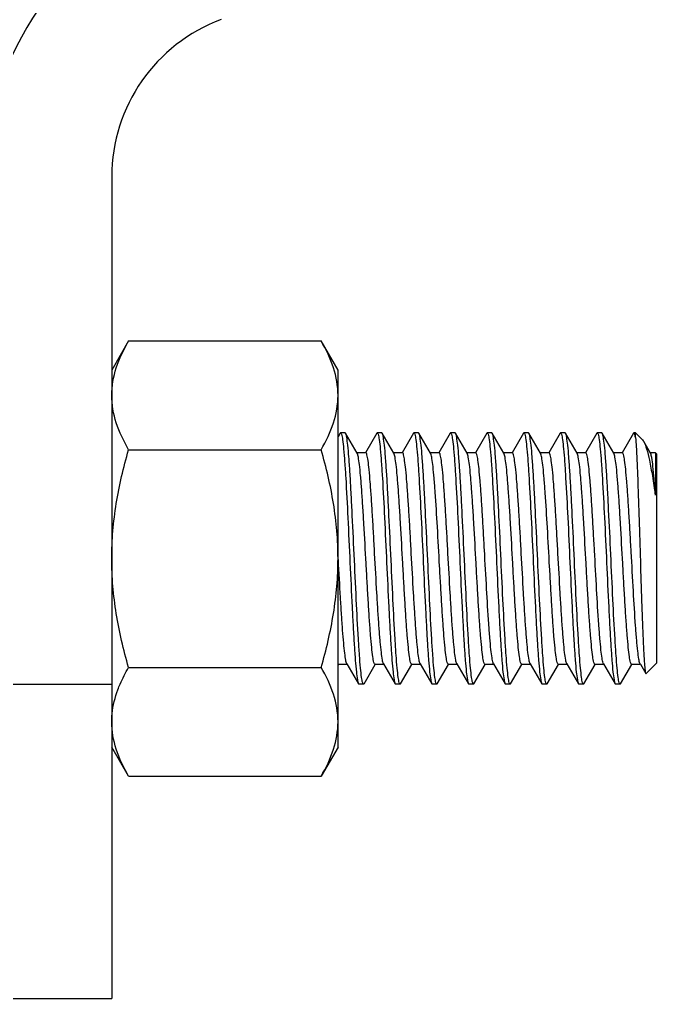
# Model space of a CAD drawing. Extents: x -409572 to -157272, y 600795 to 878326.
# Drawn here: x -401070.6 to -400849.9, y 810430.3 to 810769.6 of the extents above; entities that cross this region are included whole.
import ezdxf

# ---------------------------------------------------------------- set-up
doc = ezdxf.new("R2010")
doc.units = 0
doc.header["$LTSCALE"] = 1000
doc.header["$MEASUREMENT"] = 0
doc.layers.get('0').update_dxf_attribs({"linetype": 'CONTINUOUS'})

msp = doc.modelspace()

# ---------------------------------------------------------------- linework, layer by layer
at = {"linetype": 'CONTINUOUS'}
for p, q in [((-401038.64, 810715.09), (-401038.64, 810430.28)), ((-401032.8, 810658.17), (-401038.64, 810648.06)), ((-401032.8, 810658.17), (-400966.07, 810658.17)), ((-400960.23, 810648.06), (-400966.07, 810658.17)), ((-400960.23, 810517.41), (-400960.23, 810648.06)), ((-400959.49, 810626.16), (-400960.23, 810624.88)), ((-400959.49, 810626.16), (-400959.33, 810626.3)), ((-400957.74, 810626.3), (-400959.33, 810626.3)), ((-400957.74, 810626.3), (-400959.33, 810626.3)), ((-400959.33, 810626.3), (-400959.3, 810626.3)), ((-400957.58, 810626.16), (-400957.74, 810626.3)), ((-400953.56, 810619.24), (-400957.58, 810626.16)), ((-400946.78, 810626.16), (-400950.68, 810619.44)), ((-400946.78, 810626.16), (-400946.62, 810626.3)), ((-400945.03, 810626.3), (-400946.62, 810626.3)), ((-400945.03, 810626.3), (-400946.62, 810626.3)), ((-400946.62, 810626.3), (-400946.6, 810626.3)), ((-400944.87, 810626.16), (-400945.03, 810626.3)), ((-400940.86, 810619.24), (-400944.87, 810626.16)), ((-400934.08, 810626.16), (-400937.97, 810619.44)), ((-400934.08, 810626.16), (-400933.92, 810626.3)), ((-400932.33, 810626.3), (-400933.92, 810626.3)), ((-400932.33, 810626.3), (-400933.92, 810626.3)), ((-400933.92, 810626.3), (-400933.89, 810626.3)), ((-400932.17, 810626.16), (-400932.33, 810626.3)), ((-400928.15, 810619.24), (-400932.17, 810626.16)), ((-400921.37, 810626.16), (-400925.27, 810619.44)), ((-400921.37, 810626.16), (-400921.21, 810626.3)), ((-400919.62, 810626.3), (-400921.21, 810626.3)), ((-400919.62, 810626.3), (-400921.21, 810626.3)), ((-400921.21, 810626.3), (-400921.19, 810626.3)), ((-400919.46, 810626.16), (-400919.62, 810626.3)), ((-400915.45, 810619.24), (-400919.46, 810626.16)), ((-400908.67, 810626.16), (-400912.56, 810619.44)), ((-400908.67, 810626.16), (-400908.51, 810626.3)), ((-400906.92, 810626.3), (-400908.51, 810626.3)), ((-400906.92, 810626.3), (-400908.51, 810626.3)), ((-400908.51, 810626.3), (-400908.48, 810626.3)), ((-400906.76, 810626.16), (-400906.92, 810626.3)), ((-400902.74, 810619.24), (-400906.76, 810626.16)), ((-400895.96, 810626.16), (-400899.86, 810619.44)), ((-400895.96, 810626.16), (-400895.8, 810626.3)), ((-400894.21, 810626.3), (-400895.8, 810626.3)), ((-400894.21, 810626.3), (-400895.8, 810626.3)), ((-400895.8, 810626.3), (-400895.78, 810626.3)), ((-400894.05, 810626.16), (-400894.21, 810626.3)), ((-400890.04, 810619.24), (-400894.05, 810626.16)), ((-400883.26, 810626.16), (-400887.15, 810619.44)), ((-400883.26, 810626.16), (-400883.1, 810626.3)), ((-400881.51, 810626.3), (-400883.1, 810626.3)), ((-400881.51, 810626.3), (-400883.1, 810626.3)), ((-400883.1, 810626.3), (-400883.07, 810626.3)), ((-400881.35, 810626.16), (-400881.51, 810626.3)), ((-400877.33, 810619.24), (-400881.35, 810626.16)), ((-400870.55, 810626.16), (-400874.45, 810619.44)), ((-400870.55, 810626.16), (-400870.39, 810626.3)), ((-400868.8, 810626.3), (-400870.39, 810626.3)), ((-400868.8, 810626.3), (-400870.39, 810626.3)), ((-400870.39, 810626.3), (-400870.37, 810626.3)), ((-400868.64, 810626.16), (-400868.8, 810626.3)), ((-400864.63, 810619.24), (-400868.64, 810626.16)), ((-400857.85, 810626.16), (-400861.74, 810619.44)), ((-400857.69, 810626.3), (-400857.85, 810626.16)), ((-400857.14, 810626.3), (-400857.69, 810626.3)), ((-400854.68, 810623.84), (-400857.14, 810626.3)), ((-400857.14, 810624.71), (-400857.14, 810626.3)), ((-400851.92, 810619.24), (-400854.27, 810623.28)), ((-401032.8, 810620.45), (-400966.07, 810620.45)), ((-400950.6, 810619.4), (-400953.66, 810619.4)), ((-400937.9, 810619.4), (-400940.96, 810619.4)), ((-400925.19, 810619.4), (-400928.25, 810619.4)), ((-400928.06, 810619.03), (-400928.15, 810619.24)), ((-400912.49, 810619.4), (-400915.55, 810619.4)), ((-400899.78, 810619.4), (-400902.84, 810619.4)), ((-400887.08, 810619.4), (-400890.14, 810619.4)), ((-400889.92, 810618.97), (-400890.04, 810619.24)), ((-400874.37, 810619.4), (-400877.43, 810619.4)), ((-400861.67, 810619.4), (-400864.73, 810619.4)), ((-400850.24, 810619.4), (-400852.02, 810619.4)), ((-400849.88, 810619.04), (-400850.24, 810619.4)), ((-400850.24, 810619.4), (-400850.24, 810604.74)), ((-400849.88, 810619.04), (-400849.88, 810546.44)), ((-400960.13, 810582.74), (-400960.23, 810584.51)), ((-400960.11, 810582.28), (-400960.13, 810582.74)), ((-401032.8, 810545.02), (-400966.07, 810545.02)), ((-400960.23, 810545.7), (-400960.04, 810546.03)), ((-400960.11, 810546.08), (-400957.05, 810546.08)), ((-400957.15, 810546.24), (-400953.14, 810539.32)), ((-400951.22, 810539.32), (-400947.33, 810546.03)), ((-400947.4, 810546.08), (-400944.35, 810546.08)), ((-400944.44, 810546.24), (-400940.43, 810539.32)), ((-400938.52, 810539.32), (-400934.63, 810546.03)), ((-400934.7, 810546.08), (-400931.64, 810546.08)), ((-400931.74, 810546.24), (-400927.73, 810539.32)), ((-400925.81, 810539.32), (-400921.92, 810546.03)), ((-400921.99, 810546.08), (-400918.94, 810546.08)), ((-400919.03, 810546.24), (-400915.02, 810539.32)), ((-400913.11, 810539.32), (-400909.22, 810546.03)), ((-400909.29, 810546.08), (-400906.23, 810546.08)), ((-400906.33, 810546.24), (-400902.32, 810539.32)), ((-400900.4, 810539.32), (-400896.51, 810546.03)), ((-400896.58, 810546.08), (-400893.53, 810546.08)), ((-400893.62, 810546.24), (-400889.61, 810539.32)), ((-400887.7, 810539.32), (-400883.81, 810546.03)), ((-400883.88, 810546.08), (-400880.82, 810546.08)), ((-400880.92, 810546.24), (-400876.91, 810539.32)), ((-400874.99, 810539.32), (-400871.1, 810546.03)), ((-400871.17, 810546.08), (-400868.12, 810546.08)), ((-400868.21, 810546.24), (-400868.33, 810546.5)), ((-400868.21, 810546.24), (-400864.2, 810539.32)), ((-400862.29, 810539.32), (-400858.4, 810546.03)), ((-400858.47, 810546.08), (-400855.41, 810546.08)), ((-400855.51, 810546.24), (-400855.57, 810546.37)), ((-400855.51, 810546.24), (-400855.41, 810546.08)), ((-400855.41, 810546.08), (-400853.57, 810542.9)), ((-400849.88, 810546.44), (-400853.46, 810542.86)), ((-400853.57, 810542.9), (-400853.46, 810542.86)), ((-401082.2, 810539.18), (-401038.64, 810539.18)), ((-400953.14, 810539.32), (-400952.97, 810539.18)), ((-400951.39, 810539.18), (-400952.97, 810539.18)), ((-400951.39, 810539.18), (-400952.97, 810539.18)), ((-400951.39, 810539.18), (-400951.41, 810539.18)), ((-400951.22, 810539.32), (-400951.39, 810539.18)), ((-400940.43, 810539.32), (-400940.27, 810539.18)), ((-400938.68, 810539.18), (-400940.27, 810539.18)), ((-400938.68, 810539.18), (-400940.27, 810539.18)), ((-400938.68, 810539.18), (-400938.71, 810539.18)), ((-400938.52, 810539.32), (-400938.68, 810539.18)), ((-400927.73, 810539.32), (-400927.56, 810539.18)), ((-400925.98, 810539.18), (-400927.56, 810539.18)), ((-400925.98, 810539.18), (-400927.56, 810539.18)), ((-400925.98, 810539.18), (-400926, 810539.18)), ((-400925.81, 810539.32), (-400925.98, 810539.18)), ((-400915.02, 810539.32), (-400914.86, 810539.18)), ((-400913.27, 810539.18), (-400914.86, 810539.18)), ((-400913.27, 810539.18), (-400914.86, 810539.18)), ((-400913.27, 810539.18), (-400913.3, 810539.18)), ((-400913.11, 810539.32), (-400913.27, 810539.18)), ((-400902.32, 810539.32), (-400902.15, 810539.18)), ((-400900.57, 810539.18), (-400902.15, 810539.18)), ((-400900.57, 810539.18), (-400902.15, 810539.18)), ((-400900.57, 810539.18), (-400900.59, 810539.18)), ((-400900.4, 810539.32), (-400900.57, 810539.18)), ((-400889.61, 810539.32), (-400889.45, 810539.18)), ((-400887.86, 810539.18), (-400889.45, 810539.18)), ((-400887.86, 810539.18), (-400889.45, 810539.18)), ((-400887.86, 810539.18), (-400887.89, 810539.18)), ((-400887.7, 810539.32), (-400887.86, 810539.18)), ((-400876.91, 810539.32), (-400876.74, 810539.18)), ((-400875.16, 810539.18), (-400876.74, 810539.18)), ((-400875.16, 810539.18), (-400876.74, 810539.18)), ((-400875.16, 810539.18), (-400875.18, 810539.18)), ((-400874.99, 810539.32), (-400875.16, 810539.18)), ((-400864.2, 810539.32), (-400864.04, 810539.18)), ((-400862.45, 810539.18), (-400864.04, 810539.18)), ((-400862.45, 810539.18), (-400864.04, 810539.18)), ((-400862.45, 810539.18), (-400862.48, 810539.18)), ((-400862.29, 810539.32), (-400862.45, 810539.18)), ((-401032.8, 810507.31), (-401038.64, 810517.41)), ((-400960.23, 810517.41), (-400966.07, 810507.31)), ((-401032.8, 810507.31), (-400966.07, 810507.31)), ((-401082.2, 810430.28), (-401038.64, 810430.28))]:
    msp.add_line(p, q, dxfattribs=at)
for radius in [101.64, 58.08]:
    msp.add_arc((-400980.56, 810715.09), radius, 110.3175, 180, dxfattribs=at)
for points, knots in [([(-401038.64, 810639.31), (-401038.64, 810642.53), (-401037.43, 810649.19), (-401034.51, 810655.21), (-401032.8, 810658.17)], [0, 0, 0, 0, 0.485069, 1, 1, 1, 1]), ([(-400960.23, 810639.31), (-400960.23, 810642.53), (-400961.44, 810649.19), (-400964.36, 810655.21), (-400966.07, 810658.17)], [0, 0, 0, 0, 0.485069, 1, 1, 1, 1]), ([(-401032.8, 810620.45), (-401034.51, 810623.41), (-401037.43, 810629.43), (-401038.64, 810636.09), (-401038.64, 810639.31)], [0, 0, 0, 0, 0.514931, 1, 1, 1, 1]), ([(-400966.07, 810620.45), (-400964.36, 810623.41), (-400961.44, 810629.43), (-400960.23, 810636.09), (-400960.23, 810639.31)], [0, 0, 0, 0, 0.514931, 1, 1, 1, 1]), ([(-400959.3, 810626.3), (-400959.28, 810626.29), (-400959.13, 810626.17), (-400959.08, 810625.98), (-400959.03, 810625.83)], [0, 0, 0, 0, 0.14607, 1, 1, 1, 1]), ([(-400959.03, 810625.83), (-400958.84, 810625.23), (-400958.59, 810623.52), (-400958.23, 810620.33), (-400957.89, 810615.89), (-400957.37, 810607.95), (-400956.78, 810596.29), (-400956.09, 810581.37), (-400955.5, 810568.69), (-400955, 810559.15), (-400954.64, 810553), (-400954.28, 810547.85), (-400953.96, 810543.83), (-400953.57, 810541.14), (-400953.37, 810539.72), (-400953.14, 810539.32)], [0, 0, 0, 0, 0.021893, 0.059338, 0.11121, 0.175832, 0.33449, 0.514559, 0.692469, 0.77323, 0.844901, 0.90513, 0.951948, 0.983856, 1, 1, 1, 1]), ([(-400951.68, 810539.64), (-400951.87, 810540.24), (-400952.12, 810541.95), (-400952.48, 810545.14), (-400952.82, 810549.58), (-400953.34, 810557.52), (-400953.93, 810569.18), (-400954.63, 810584.11), (-400955.22, 810596.79), (-400955.71, 810606.33), (-400956.07, 810612.47), (-400956.43, 810617.62), (-400956.76, 810621.65), (-400957.14, 810624.33), (-400957.34, 810625.75), (-400957.58, 810626.16)], [0, 0, 0, 0, 0.02187, 0.059297, 0.111154, 0.175764, 0.334422, 0.514507, 0.692435, 0.773208, 0.844889, 0.905123, 0.951944, 0.983855, 1, 1, 1, 1]), ([(-400946.6, 810626.3), (-400946.57, 810626.29), (-400946.42, 810626.17), (-400946.37, 810625.98), (-400946.33, 810625.84)], [0, 0, 0, 0, 0.146483, 1, 1, 1, 1]), ([(-400946.33, 810625.84), (-400946.14, 810625.24), (-400945.89, 810623.53), (-400945.53, 810620.34), (-400945.19, 810615.9), (-400944.67, 810607.96), (-400944.07, 810596.31), (-400943.38, 810581.38), (-400942.79, 810568.7), (-400942.29, 810559.15), (-400941.94, 810553.01), (-400941.57, 810547.86), (-400941.25, 810543.83), (-400940.87, 810541.14), (-400940.67, 810539.72), (-400940.43, 810539.32)], [0, 0, 0, 0, 0.021833, 0.05923, 0.111064, 0.175659, 0.33431, 0.514413, 0.692368, 0.773157, 0.844855, 0.905103, 0.951934, 0.983852, 1, 1, 1, 1]), ([(-400938.98, 810539.64), (-400939.17, 810540.25), (-400939.42, 810541.96), (-400939.78, 810545.15), (-400940.12, 810549.59), (-400940.63, 810557.53), (-400941.23, 810569.18), (-400941.92, 810584.11), (-400942.51, 810596.79), (-400943.01, 810606.33), (-400943.36, 810612.47), (-400943.73, 810617.63), (-400944.05, 810621.65), (-400944.44, 810624.33), (-400944.64, 810625.75), (-400944.87, 810626.16)], [0, 0, 0, 0, 0.02189, 0.059333, 0.111204, 0.175825, 0.334482, 0.514553, 0.692464, 0.773225, 0.844897, 0.905128, 0.951947, 0.983856, 1, 1, 1, 1]), ([(-400933.89, 810626.3), (-400933.87, 810626.29), (-400933.72, 810626.18), (-400933.67, 810625.99), (-400933.63, 810625.85)], [0, 0, 0, 0, 0.14739, 1, 1, 1, 1]), ([(-400933.63, 810625.85), (-400933.43, 810625.25), (-400933.18, 810623.55), (-400932.83, 810620.37), (-400932.48, 810615.94), (-400931.97, 810608.01), (-400931.37, 810596.35), (-400930.68, 810581.42), (-400930.09, 810568.73), (-400929.59, 810559.17), (-400929.24, 810553.02), (-400928.87, 810547.86), (-400928.55, 810543.83), (-400928.16, 810541.15), (-400927.96, 810539.72), (-400927.73, 810539.32)], [0, 0, 0, 0, 0.021699, 0.058987, 0.110742, 0.175283, 0.333897, 0.514056, 0.692114, 0.772961, 0.844719, 0.905022, 0.951896, 0.98384, 1, 1, 1, 1]), ([(-400926.27, 810539.64), (-400926.46, 810540.24), (-400926.71, 810541.95), (-400927.07, 810545.13), (-400927.41, 810549.58), (-400927.93, 810557.51), (-400928.52, 810569.17), (-400929.22, 810584.1), (-400929.8, 810596.78), (-400930.3, 810606.32), (-400930.66, 810612.47), (-400931.02, 810617.62), (-400931.35, 810621.65), (-400931.73, 810624.33), (-400931.93, 810625.75), (-400932.17, 810626.16)], [0, 0, 0, 0, 0.021836, 0.059237, 0.111077, 0.175677, 0.334321, 0.514424, 0.692372, 0.773156, 0.844853, 0.905103, 0.951936, 0.983852, 1, 1, 1, 1]), ([(-400921.19, 810626.3), (-400921.16, 810626.29), (-400921.01, 810626.17), (-400920.96, 810625.98), (-400920.92, 810625.83)], [0, 0, 0, 0, 0.146196, 1, 1, 1, 1]), ([(-400920.92, 810625.83), (-400920.72, 810625.23), (-400920.47, 810623.52), (-400920.12, 810620.33), (-400919.77, 810615.89), (-400919.26, 810607.95), (-400918.66, 810596.3), (-400917.97, 810581.37), (-400917.38, 810568.69), (-400916.88, 810559.15), (-400916.53, 810553), (-400916.16, 810547.85), (-400915.84, 810543.83), (-400915.46, 810541.14), (-400915.26, 810539.72), (-400915.02, 810539.32)], [0, 0, 0, 0, 0.021874, 0.059306, 0.111169, 0.175785, 0.334437, 0.514518, 0.69244, 0.773206, 0.844885, 0.905122, 0.951944, 0.983855, 1, 1, 1, 1]), ([(-400913.56, 810539.63), (-400913.76, 810540.23), (-400914.01, 810541.93), (-400914.36, 810545.11), (-400914.71, 810549.54), (-400915.22, 810557.48), (-400915.82, 810569.14), (-400916.51, 810584.07), (-400917.1, 810596.76), (-400917.6, 810606.31), (-400917.95, 810612.46), (-400918.32, 810617.62), (-400918.64, 810621.64), (-400919.03, 810624.33), (-400919.23, 810625.75), (-400919.46, 810626.16)], [0, 0, 0, 0, 0.021728, 0.059039, 0.110811, 0.175364, 0.333989, 0.514137, 0.692171, 0.773007, 0.844751, 0.905041, 0.951904, 0.983842, 1, 1, 1, 1]), ([(-400908.48, 810626.3), (-400908.46, 810626.29), (-400908.31, 810626.17), (-400908.26, 810625.98), (-400908.21, 810625.83)], [0, 0, 0, 0, 0.146015, 1, 1, 1, 1]), ([(-400908.21, 810625.83), (-400908.02, 810625.23), (-400907.77, 810623.52), (-400907.41, 810620.33), (-400907.07, 810615.88), (-400906.55, 810607.94), (-400905.96, 810596.29), (-400905.27, 810581.36), (-400904.68, 810568.69), (-400904.18, 810559.14), (-400903.82, 810553), (-400903.46, 810547.85), (-400903.14, 810543.83), (-400902.75, 810541.14), (-400902.55, 810539.72), (-400902.32, 810539.32)], [0, 0, 0, 0, 0.021902, 0.059353, 0.11123, 0.175855, 0.334516, 0.514581, 0.692484, 0.773243, 0.844911, 0.905136, 0.951951, 0.983857, 1, 1, 1, 1]), ([(-400900.86, 810539.64), (-400901.05, 810540.25), (-400901.3, 810541.96), (-400901.66, 810545.15), (-400902, 810549.59), (-400902.52, 810557.53), (-400903.11, 810569.18), (-400903.81, 810584.11), (-400904.4, 810596.79), (-400904.89, 810606.33), (-400905.25, 810612.47), (-400905.61, 810617.63), (-400905.94, 810621.65), (-400906.32, 810624.33), (-400906.52, 810625.75), (-400906.76, 810626.16)], [0, 0, 0, 0, 0.021885, 0.059324, 0.11119, 0.175807, 0.334466, 0.514541, 0.692458, 0.773225, 0.8449, 0.90513, 0.951948, 0.983856, 1, 1, 1, 1]), ([(-400895.78, 810626.3), (-400895.75, 810626.29), (-400895.6, 810626.18), (-400895.56, 810625.99), (-400895.51, 810625.84)], [0, 0, 0, 0, 0.146759, 1, 1, 1, 1]), ([(-400895.51, 810625.84), (-400895.32, 810625.24), (-400895.07, 810623.54), (-400894.71, 810620.35), (-400894.37, 810615.92), (-400893.85, 810607.98), (-400893.26, 810596.32), (-400892.56, 810581.39), (-400891.97, 810568.71), (-400891.48, 810559.16), (-400891.12, 810553.01), (-400890.75, 810547.86), (-400890.43, 810543.83), (-400890.05, 810541.14), (-400889.85, 810539.72), (-400889.61, 810539.32)], [0, 0, 0, 0, 0.021792, 0.059156, 0.110966, 0.175545, 0.334187, 0.514308, 0.692293, 0.7731, 0.844815, 0.905079, 0.951923, 0.983848, 1, 1, 1, 1]), ([(-400888.16, 810539.64), (-400888.35, 810540.25), (-400888.6, 810541.95), (-400888.96, 810545.14), (-400889.3, 810549.59), (-400889.81, 810557.53), (-400890.41, 810569.18), (-400891.1, 810584.11), (-400891.69, 810596.79), (-400892.19, 810606.33), (-400892.54, 810612.47), (-400892.91, 810617.62), (-400893.23, 810621.65), (-400893.62, 810624.33), (-400893.82, 810625.75), (-400894.05, 810626.16)], [0, 0, 0, 0, 0.021878, 0.059312, 0.111177, 0.175794, 0.334448, 0.514526, 0.692445, 0.773211, 0.844888, 0.905123, 0.951945, 0.983855, 1, 1, 1, 1]), ([(-400883.07, 810626.3), (-400883.05, 810626.29), (-400882.9, 810626.18), (-400882.85, 810625.99), (-400882.8, 810625.84)], [0, 0, 0, 0, 0.146768, 1, 1, 1, 1]), ([(-400882.8, 810625.84), (-400882.61, 810625.24), (-400882.36, 810623.54), (-400882, 810620.35), (-400881.66, 810615.92), (-400881.15, 810607.98), (-400880.55, 810596.32), (-400879.86, 810581.39), (-400879.27, 810568.71), (-400878.77, 810559.16), (-400878.41, 810553.01), (-400878.05, 810547.86), (-400877.73, 810543.83), (-400877.34, 810541.14), (-400877.14, 810539.72), (-400876.91, 810539.32)], [0, 0, 0, 0, 0.021791, 0.059155, 0.110967, 0.175548, 0.334182, 0.514304, 0.692288, 0.773093, 0.844809, 0.905077, 0.951923, 0.983848, 1, 1, 1, 1]), ([(-400875.45, 810539.63), (-400875.64, 810540.23), (-400875.89, 810541.94), (-400876.25, 810545.12), (-400876.59, 810549.56), (-400877.11, 810557.49), (-400877.7, 810569.15), (-400878.39, 810584.08), (-400878.98, 810596.77), (-400879.48, 810606.31), (-400879.84, 810612.46), (-400880.2, 810617.62), (-400880.53, 810621.65), (-400880.91, 810624.33), (-400881.11, 810625.75), (-400881.35, 810626.16)], [0, 0, 0, 0, 0.021768, 0.059112, 0.11091, 0.17548, 0.33411, 0.514241, 0.692243, 0.773059, 0.844786, 0.905063, 0.951916, 0.983846, 1, 1, 1, 1]), ([(-400870.37, 810626.3), (-400870.34, 810626.29), (-400870.19, 810626.17), (-400870.14, 810625.98), (-400870.1, 810625.83)], [0, 0, 0, 0, 0.146155, 1, 1, 1, 1]), ([(-400870.1, 810625.83), (-400869.9, 810625.23), (-400869.65, 810623.52), (-400869.3, 810620.33), (-400868.95, 810615.89), (-400868.44, 810607.95), (-400867.84, 810596.3), (-400867.15, 810581.37), (-400866.56, 810568.69), (-400866.06, 810559.15), (-400865.71, 810553), (-400865.34, 810547.85), (-400865.02, 810543.83), (-400864.64, 810541.14), (-400864.44, 810539.72), (-400864.2, 810539.32)], [0, 0, 0, 0, 0.02188, 0.059316, 0.111182, 0.1758, 0.334454, 0.51453, 0.692448, 0.773213, 0.844889, 0.905123, 0.951945, 0.983855, 1, 1, 1, 1]), ([(-400862.74, 810539.63), (-400862.94, 810540.23), (-400863.19, 810541.94), (-400863.54, 810545.12), (-400863.89, 810549.56), (-400864.4, 810557.49), (-400865, 810569.15), (-400865.69, 810584.08), (-400866.28, 810596.77), (-400866.78, 810606.31), (-400867.13, 810612.46), (-400867.5, 810617.62), (-400867.82, 810621.65), (-400868.21, 810624.33), (-400868.41, 810625.75), (-400868.64, 810626.16)], [0, 0, 0, 0, 0.021766, 0.059108, 0.110903, 0.175472, 0.334108, 0.51424, 0.692244, 0.773062, 0.844789, 0.905064, 0.951915, 0.983846, 1, 1, 1, 1]), ([(-400857.53, 810626.17), (-400857.55, 810626.21), (-400857.59, 810626.26), (-400857.66, 810626.3), (-400857.69, 810626.3)], [0, 0, 0, 0, 0.595459, 1, 1, 1, 1]), ([(-400857.14, 810624.71), (-400857.17, 810624.88), (-400857.27, 810625.37), (-400857.36, 810625.89), (-400857.53, 810626.17)], [0, 0, 0, 0, 0.346578, 1, 1, 1, 1]), ([(-400857.14, 810624.71), (-400856.92, 810622.54), (-400856.63, 810616.88), (-400856.22, 810606.83), (-400855.82, 810594.15), (-400855.4, 810580.3), (-400855.04, 810568.75), (-400854.73, 810560.18), (-400854.52, 810554.71), (-400854.28, 810550.18), (-400854.1, 810546.67), (-400853.82, 810544.4), (-400853.75, 810543.21), (-400853.57, 810542.9)], [0, 0, 0, 0, 0.079873, 0.207357, 0.368394, 0.544526, 0.714953, 0.791458, 0.858883, 0.915067, 0.958179, 0.986787, 1, 1, 1, 1]), ([(-400854.27, 810623.28), (-400853.83, 810622.51), (-400853.11, 810620.34), (-400852.17, 810616.36), (-400851.2, 810610.98), (-400850.57, 810606.95), (-400850.24, 810604.74)], [0, 0, 0, 0, 0.139011, 0.356589, 0.647179, 1, 1, 1, 1]), ([(-401038.64, 810582.74), (-401038.64, 810589.11), (-401037.53, 810601.89), (-401034.57, 810614.33), (-401032.8, 810620.45)], [0, 0, 0, 0, 0.499896, 1, 1, 1, 1]), ([(-400960.23, 810582.74), (-400960.23, 810589.11), (-400961.34, 810601.89), (-400964.3, 810614.33), (-400966.07, 810620.45)], [0, 0, 0, 0, 0.499896, 1, 1, 1, 1]), ([(-400947.4, 810546.08), (-400947.49, 810546.08), (-400947.67, 810546.34), (-400947.92, 810547.18), (-400948.26, 810549.12), (-400948.61, 810552.25), (-400948.98, 810556.52), (-400949.35, 810561.73), (-400949.73, 810567.69), (-400950.11, 810574.2), (-400950.61, 810583.27), (-400951.1, 810592.27), (-400951.62, 810600.85), (-400951.99, 810606.46), (-400952.37, 810611.21), (-400952.72, 810614.95), (-400953.1, 810617.49), (-400953.33, 810618.84), (-400953.56, 810619.24)], [0, 0, 0, 0, 0.003456, 0.010692, 0.037889, 0.081613, 0.140406, 0.212192, 0.2944, 0.384075, 0.477989, 0.664972, 0.751304, 0.828651, 0.894236, 0.945722, 0.981321, 1, 1, 1, 1]), ([(-400944.44, 810546.24), (-400944.67, 810546.64), (-400944.9, 810547.99), (-400945.29, 810550.53), (-400945.64, 810554.27), (-400946.02, 810559.02), (-400946.39, 810564.63), (-400946.91, 810573.21), (-400947.4, 810582.2), (-400947.9, 810591.28), (-400948.28, 810597.79), (-400948.65, 810603.75), (-400949.03, 810608.95), (-400949.4, 810613.22), (-400949.74, 810616.36), (-400950.08, 810618.3), (-400950.33, 810619.14), (-400950.52, 810619.4), (-400950.6, 810619.4)], [0, 0, 0, 0, 0.01868, 0.054278, 0.105764, 0.171348, 0.248694, 0.335027, 0.52201, 0.615925, 0.705601, 0.787809, 0.859593, 0.918386, 0.962109, 0.989306, 0.996546, 1, 1, 1, 1]), ([(-400934.7, 810546.08), (-400934.78, 810546.08), (-400934.97, 810546.34), (-400935.22, 810547.18), (-400935.56, 810549.12), (-400935.9, 810552.25), (-400936.28, 810556.52), (-400936.65, 810561.73), (-400937.03, 810567.69), (-400937.4, 810574.2), (-400937.91, 810583.27), (-400938.4, 810592.27), (-400938.91, 810600.85), (-400939.29, 810606.46), (-400939.67, 810611.21), (-400940.01, 810614.95), (-400940.4, 810617.49), (-400940.63, 810618.84), (-400940.86, 810619.24)], [0, 0, 0, 0, 0.003456, 0.010693, 0.037891, 0.081614, 0.140408, 0.212192, 0.2944, 0.384075, 0.47799, 0.664974, 0.751306, 0.828653, 0.894237, 0.945723, 0.981321, 1, 1, 1, 1]), ([(-400931.74, 810546.24), (-400931.97, 810546.64), (-400932.2, 810547.99), (-400932.59, 810550.53), (-400932.93, 810554.27), (-400933.31, 810559.02), (-400933.68, 810564.63), (-400934.2, 810573.21), (-400934.69, 810582.2), (-400935.2, 810591.28), (-400935.57, 810597.79), (-400935.95, 810603.75), (-400936.32, 810608.95), (-400936.69, 810613.22), (-400937.04, 810616.36), (-400937.38, 810618.3), (-400937.63, 810619.14), (-400937.81, 810619.4), (-400937.9, 810619.4)], [0, 0, 0, 0, 0.018679, 0.054277, 0.105763, 0.171348, 0.248694, 0.335027, 0.52201, 0.615925, 0.7056, 0.787807, 0.859593, 0.918386, 0.96211, 0.989308, 0.996544, 1, 1, 1, 1]), ([(-400921.99, 810546.08), (-400922.08, 810546.08), (-400922.26, 810546.33), (-400922.51, 810547.14), (-400922.84, 810549.03), (-400923.18, 810552.07), (-400923.55, 810556.22), (-400923.91, 810561.28), (-400924.28, 810567.1), (-400924.66, 810573.46), (-400925.15, 810582.39), (-400925.74, 810593.19), (-400926.35, 810603.37), (-400926.88, 810610.33), (-400927.24, 810614.23), (-400927.6, 810617.02), (-400927.86, 810618.51), (-400928.06, 810619.03)], [0, 0, 0, 0, 0.003387, 0.010439, 0.0369, 0.079457, 0.136743, 0.2068, 0.287199, 0.375139, 0.467553, 0.652855, 0.817457, 0.884687, 0.938635, 0.97747, 1, 1, 1, 1]), ([(-400919.03, 810546.24), (-400919.26, 810546.64), (-400919.49, 810547.99), (-400919.88, 810550.53), (-400920.23, 810554.27), (-400920.61, 810559.02), (-400920.98, 810564.63), (-400921.5, 810573.21), (-400921.99, 810582.2), (-400922.49, 810591.28), (-400922.87, 810597.79), (-400923.24, 810603.75), (-400923.62, 810608.95), (-400923.99, 810613.22), (-400924.33, 810616.36), (-400924.67, 810618.3), (-400924.92, 810619.14), (-400925.11, 810619.4), (-400925.19, 810619.4)], [0, 0, 0, 0, 0.01868, 0.054279, 0.105765, 0.17135, 0.248697, 0.335029, 0.522011, 0.615926, 0.705601, 0.787809, 0.859595, 0.918388, 0.962111, 0.989308, 0.996545, 1, 1, 1, 1]), ([(-400909.29, 810546.08), (-400909.37, 810546.08), (-400909.56, 810546.34), (-400909.81, 810547.18), (-400910.15, 810549.12), (-400910.49, 810552.25), (-400910.87, 810556.52), (-400911.24, 810561.73), (-400911.62, 810567.69), (-400911.99, 810574.2), (-400912.5, 810583.27), (-400912.99, 810592.27), (-400913.5, 810600.85), (-400913.88, 810606.46), (-400914.26, 810611.21), (-400914.6, 810614.95), (-400914.99, 810617.49), (-400915.22, 810618.84), (-400915.45, 810619.24)], [0, 0, 0, 0, 0.003455, 0.010692, 0.037889, 0.081612, 0.140406, 0.212191, 0.294399, 0.384075, 0.477989, 0.664972, 0.751304, 0.82865, 0.894235, 0.945722, 0.981321, 1, 1, 1, 1]), ([(-400906.47, 810546.56), (-400906.66, 810547.12), (-400906.92, 810548.67), (-400907.28, 810551.55), (-400907.63, 810555.52), (-400908.16, 810562.52), (-400908.76, 810572.7), (-400909.35, 810583.46), (-400909.84, 810592.32), (-400910.21, 810598.62), (-400910.58, 810604.38), (-400910.95, 810609.39), (-400911.31, 810613.49), (-400911.65, 810616.49), (-400911.98, 810618.35), (-400912.23, 810619.15), (-400912.41, 810619.4), (-400912.49, 810619.4)], [0, 0, 0, 0, 0.024104, 0.064245, 0.119183, 0.187069, 0.352029, 0.536643, 0.62845, 0.715691, 0.795361, 0.864724, 0.921406, 0.963495, 0.989662, 0.996639, 1, 1, 1, 1]), ([(-400896.58, 810546.08), (-400896.67, 810546.08), (-400896.85, 810546.34), (-400897.1, 810547.18), (-400897.44, 810549.12), (-400897.79, 810552.25), (-400898.16, 810556.52), (-400898.53, 810561.73), (-400898.91, 810567.69), (-400899.29, 810574.2), (-400899.79, 810583.27), (-400900.28, 810592.27), (-400900.8, 810600.85), (-400901.17, 810606.46), (-400901.55, 810611.21), (-400901.9, 810614.95), (-400902.28, 810617.49), (-400902.51, 810618.84), (-400902.74, 810619.24)], [0, 0, 0, 0, 0.003456, 0.010693, 0.037891, 0.081614, 0.140408, 0.212193, 0.2944, 0.384075, 0.47799, 0.664974, 0.751306, 0.828653, 0.894237, 0.945723, 0.981321, 1, 1, 1, 1]), ([(-400893.62, 810546.24), (-400893.85, 810546.64), (-400894.08, 810547.99), (-400894.47, 810550.53), (-400894.82, 810554.27), (-400895.2, 810559.02), (-400895.57, 810564.63), (-400896.09, 810573.21), (-400896.58, 810582.2), (-400897.08, 810591.28), (-400897.46, 810597.79), (-400897.83, 810603.75), (-400898.21, 810608.95), (-400898.58, 810613.22), (-400898.93, 810616.36), (-400899.26, 810618.3), (-400899.51, 810619.14), (-400899.7, 810619.4), (-400899.78, 810619.4)], [0, 0, 0, 0, 0.018679, 0.054277, 0.105763, 0.171347, 0.248694, 0.335027, 0.52201, 0.615925, 0.7056, 0.787807, 0.859592, 0.918386, 0.962109, 0.989307, 0.996544, 1, 1, 1, 1]), ([(-400883.88, 810546.08), (-400883.96, 810546.08), (-400884.14, 810546.32), (-400884.39, 810547.14), (-400884.72, 810549.01), (-400885.06, 810552.03), (-400885.43, 810556.15), (-400885.79, 810561.18), (-400886.16, 810566.97), (-400886.53, 810573.3), (-400887.03, 810582.19), (-400887.62, 810592.97), (-400888.23, 810603.15), (-400888.75, 810610.13), (-400889.1, 810614.07), (-400889.47, 810616.91), (-400889.73, 810618.43), (-400889.92, 810618.97)], [0, 0, 0, 0, 0.003373, 0.010385, 0.036689, 0.078996, 0.13596, 0.205646, 0.285655, 0.373222, 0.465313, 0.650248, 0.815042, 0.882623, 0.937099, 0.976631, 1, 1, 1, 1]), ([(-400880.92, 810546.24), (-400881.15, 810546.64), (-400881.38, 810547.99), (-400881.77, 810550.53), (-400882.11, 810554.27), (-400882.49, 810559.02), (-400882.86, 810564.63), (-400883.38, 810573.21), (-400883.87, 810582.2), (-400884.38, 810591.28), (-400884.75, 810597.79), (-400885.13, 810603.75), (-400885.5, 810608.95), (-400885.87, 810613.22), (-400886.22, 810616.36), (-400886.56, 810618.3), (-400886.81, 810619.14), (-400886.99, 810619.4), (-400887.08, 810619.4)], [0, 0, 0, 0, 0.01868, 0.054279, 0.105765, 0.17135, 0.248697, 0.335029, 0.522011, 0.615925, 0.705601, 0.787809, 0.859595, 0.918388, 0.962111, 0.989308, 0.996545, 1, 1, 1, 1]), ([(-400871.17, 810546.08), (-400871.26, 810546.08), (-400871.44, 810546.34), (-400871.69, 810547.18), (-400872.03, 810549.12), (-400872.38, 810552.25), (-400872.75, 810556.52), (-400873.12, 810561.73), (-400873.5, 810567.69), (-400873.88, 810574.2), (-400874.38, 810583.27), (-400874.87, 810592.27), (-400875.39, 810600.85), (-400875.76, 810606.46), (-400876.14, 810611.21), (-400876.49, 810614.95), (-400876.87, 810617.49), (-400877.1, 810618.84), (-400877.33, 810619.24)], [0, 0, 0, 0, 0.003455, 0.010692, 0.037889, 0.081612, 0.140405, 0.212191, 0.294399, 0.384075, 0.477989, 0.664971, 0.751303, 0.82865, 0.894235, 0.945721, 0.98132, 1, 1, 1, 1]), ([(-400868.33, 810546.5), (-400868.52, 810547.03), (-400868.78, 810548.56), (-400869.15, 810551.39), (-400869.5, 810555.32), (-400870.03, 810562.3), (-400870.64, 810572.48), (-400871.22, 810583.26), (-400871.72, 810592.16), (-400872.09, 810598.49), (-400872.46, 810604.28), (-400872.82, 810609.32), (-400873.19, 810613.44), (-400873.53, 810616.47), (-400873.86, 810618.34), (-400874.11, 810619.15), (-400874.29, 810619.4), (-400874.37, 810619.4)], [0, 0, 0, 0, 0.023269, 0.062718, 0.117132, 0.184671, 0.349442, 0.534421, 0.62655, 0.714161, 0.794217, 0.863947, 0.920949, 0.963286, 0.989608, 0.996625, 1, 1, 1, 1]), ([(-400858.47, 810546.08), (-400858.55, 810546.08), (-400858.74, 810546.34), (-400858.99, 810547.18), (-400859.33, 810549.12), (-400859.67, 810552.25), (-400860.05, 810556.52), (-400860.42, 810561.73), (-400860.8, 810567.69), (-400861.17, 810574.2), (-400861.68, 810583.27), (-400862.17, 810592.27), (-400862.68, 810600.85), (-400863.06, 810606.46), (-400863.44, 810611.21), (-400863.78, 810614.95), (-400864.17, 810617.49), (-400864.4, 810618.84), (-400864.63, 810619.24)], [0, 0, 0, 0, 0.003455, 0.010693, 0.037891, 0.081614, 0.140407, 0.212192, 0.2944, 0.384075, 0.47799, 0.664974, 0.751306, 0.828653, 0.894237, 0.945723, 0.981321, 1, 1, 1, 1]), ([(-400855.57, 810546.37), (-400855.78, 810546.85), (-400856.03, 810548.29), (-400856.4, 810550.99), (-400856.75, 810554.84), (-400857.29, 810561.77), (-400857.9, 810571.96), (-400858.49, 810582.79), (-400858.99, 810591.76), (-400859.37, 810598.18), (-400859.74, 810604.05), (-400860.11, 810609.16), (-400860.48, 810613.35), (-400860.82, 810616.42), (-400861.15, 810618.32), (-400861.4, 810619.15), (-400861.59, 810619.4), (-400861.67, 810619.4)], [0, 0, 0, 0, 0.021222, 0.058965, 0.112084, 0.178762, 0.343059, 0.528931, 0.621852, 0.710377, 0.791385, 0.862024, 0.919818, 0.962768, 0.989477, 0.996588, 1, 1, 1, 1]), ([(-400850.24, 810604.74), (-400850.37, 810606.6), (-400850.62, 810609.92), (-400850.99, 810614.28), (-400851.43, 810617.22), (-400851.66, 810618.78), (-400851.92, 810619.24)], [0, 0, 0, 0, 0.382915, 0.68479, 0.89301, 1, 1, 1, 1]), ([(-401032.8, 810545.02), (-401034.57, 810551.15), (-401037.53, 810563.59), (-401038.64, 810576.36), (-401038.64, 810582.74)], [0, 0, 0, 0, 0.500104, 1, 1, 1, 1]), ([(-400966.07, 810545.02), (-400964.3, 810551.15), (-400961.34, 810563.59), (-400960.23, 810576.36), (-400960.23, 810582.74)], [0, 0, 0, 0, 0.500104, 1, 1, 1, 1]), ([(-400957.15, 810546.24), (-400957.37, 810546.62), (-400957.59, 810547.88), (-400957.96, 810550.25), (-400958.3, 810553.74), (-400958.66, 810558.18), (-400959.02, 810563.45), (-400959.52, 810571.57), (-400959.87, 810577.92), (-400960.11, 810582.28)], [0, 0, 0, 0, 0.035817, 0.103405, 0.201006, 0.325505, 0.472815, 0.638061, 1, 1, 1, 1]), ([(-401036.51, 810537.29), (-401036.27, 810537.94), (-401035.2, 810540.6), (-401033.88, 810543.15), (-401032.8, 810545.02)], [0, 0, 0, 0, 0.244807, 1, 1, 1, 1]), ([(-400960.23, 810526.17), (-400960.23, 810529.39), (-400961.44, 810536.05), (-400964.36, 810542.06), (-400966.07, 810545.02)], [0, 0, 0, 0, 0.485069, 1, 1, 1, 1]), ([(-400960.11, 810546.08), (-400960.13, 810546.08), (-400960.18, 810546.09), (-400960.21, 810546.12), (-400960.23, 810546.14)], [0, 0, 0, 0, 0.445368, 1, 1, 1, 1]), ([(-400951.41, 810539.18), (-400951.44, 810539.19), (-400951.59, 810539.3), (-400951.63, 810539.49), (-400951.68, 810539.64)], [0, 0, 0, 0, 0.146229, 1, 1, 1, 1]), ([(-400938.71, 810539.18), (-400938.73, 810539.19), (-400938.88, 810539.3), (-400938.93, 810539.5), (-400938.98, 810539.64)], [0, 0, 0, 0, 0.146092, 1, 1, 1, 1]), ([(-400926, 810539.18), (-400926.03, 810539.19), (-400926.18, 810539.3), (-400926.22, 810539.49), (-400926.27, 810539.64)], [0, 0, 0, 0, 0.146465, 1, 1, 1, 1]), ([(-400913.3, 810539.18), (-400913.32, 810539.19), (-400913.47, 810539.3), (-400913.52, 810539.49), (-400913.56, 810539.63)], [0, 0, 0, 0, 0.147196, 1, 1, 1, 1]), ([(-400900.59, 810539.18), (-400900.62, 810539.19), (-400900.77, 810539.3), (-400900.81, 810539.5), (-400900.86, 810539.64)], [0, 0, 0, 0, 0.146127, 1, 1, 1, 1]), ([(-400887.89, 810539.18), (-400887.91, 810539.19), (-400888.06, 810539.3), (-400888.11, 810539.5), (-400888.16, 810539.64)], [0, 0, 0, 0, 0.146169, 1, 1, 1, 1]), ([(-400875.18, 810539.18), (-400875.21, 810539.19), (-400875.36, 810539.3), (-400875.4, 810539.49), (-400875.45, 810539.63)], [0, 0, 0, 0, 0.146926, 1, 1, 1, 1]), ([(-400862.48, 810539.18), (-400862.5, 810539.19), (-400862.65, 810539.3), (-400862.7, 810539.49), (-400862.74, 810539.63)], [0, 0, 0, 0, 0.146938, 1, 1, 1, 1]), ([(-401038.64, 810526.17), (-401038.64, 810527.1), (-401038.45, 810530.89), (-401037.51, 810534.61), (-401036.51, 810537.29)], [0, 0, 0, 0, 0.246438, 1, 1, 1, 1]), ([(-401032.8, 810507.31), (-401034.51, 810510.27), (-401037.43, 810516.28), (-401038.64, 810522.95), (-401038.64, 810526.17)], [0, 0, 0, 0, 0.514931, 1, 1, 1, 1]), ([(-400966.07, 810507.31), (-400964.36, 810510.27), (-400961.44, 810516.28), (-400960.23, 810522.95), (-400960.23, 810526.17)], [0, 0, 0, 0, 0.514931, 1, 1, 1, 1])]:
    msp.add_open_spline(points, degree=3, knots=knots, dxfattribs=at)
for points in [[(-400854.68, 810623.84), (-400854.51, 810623.67), (-400854.38, 810623.48), (-400854.27, 810623.28)], [(-400906.33, 810546.24), (-400906.39, 810546.34), (-400906.43, 810546.45), (-400906.47, 810546.56)]]:
    msp.add_open_spline(points, degree=3, dxfattribs=at)

doc.saveas('drawing.dxf')
